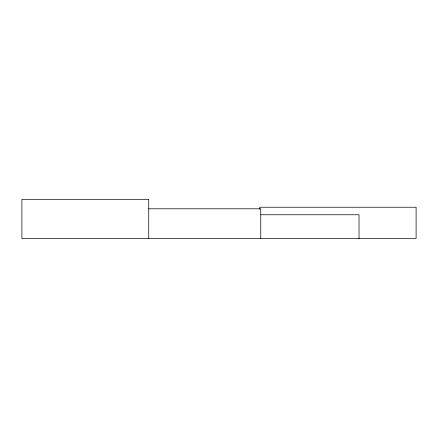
<?xml version="1.0" encoding="UTF-8"?>
<svg xmlns="http://www.w3.org/2000/svg" width="438" height="438" viewBox="0 0 438 438"><rect width="100%" height="100%" fill="white"/><g stroke="black" fill="none" stroke-linecap="round" stroke-linejoin="round"><path stroke-width="0.66" d="M148.739 208.795L260.752 208.795L260.752 238.622M260.752 214.762L359.012 214.762L359.012 238.622M259.756 209.276L259.756 207.229L416.1 207.229L416.1 238.622L21.9 238.622L21.9 199.378L148.739 199.378L148.739 238.622"/></g></svg>
